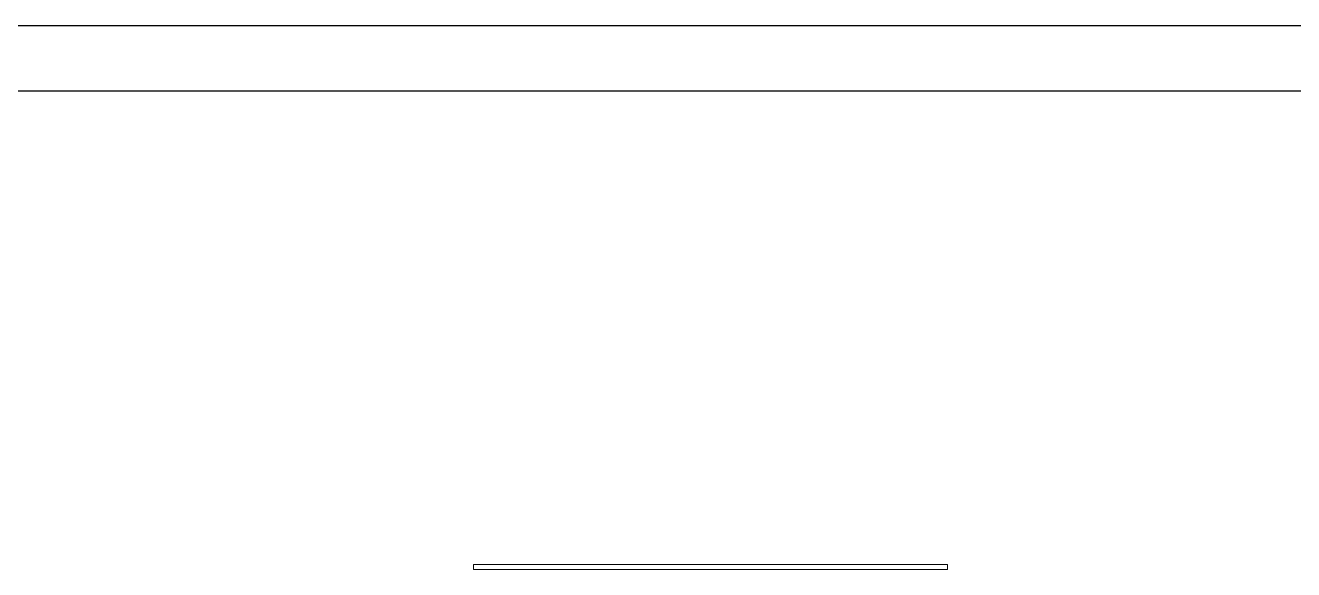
# Model space of a CAD drawing. Header units: millimetres. Extents: x -41310 to 13905, y 1865 to 89610.
# Drawn here: x 9884 to 11923, y 7536 to 8411 of the extents above; entities that cross this region are included whole.
import ezdxf

# ---------------------------------------------------------------- set-up
doc = ezdxf.new("R2010")
doc.units = ezdxf.units.MM
doc.layers.add('1', color=4, linetype='Continuous')
doc.layers.add('1轮廓实线层', color=7, linetype='Continuous', lineweight=0)

msp = doc.modelspace()

# ---------------------------------------------------------------- linework, layer by layer
at = {"layer": '1', "lineweight": -3, "ltscale": 2, "extrusion": (-0.004685, -0.017452, 0.999837)}
for p, q in [((4732.8, 8410.8, 86.3), (13904.7, 8410.8, 129.3)), ((13819.1, 8305.3, 127), (4987.5, 8305.3, 85.7))]:
    msp.add_line(p, q, dxfattribs=at)
at = {"layer": '1轮廓实线层', "ltscale": 2, "extrusion": (-0.004685, -0.017452, 0.999837)}
for p, q in [((11366.4, 7544, 184.9), (10604.4, 7544, 181.4)), ((10604.4, 7544, 181.4), (10604.4, 7536, 181.2)), ((11366.4, 7536, 184.8), (11366.4, 7544, 184.9)), ((10604.4, 7536, 181.2), (11366.4, 7536, 184.8))]:
    msp.add_line(p, q, dxfattribs=at)

doc.saveas('drawing.dxf')
